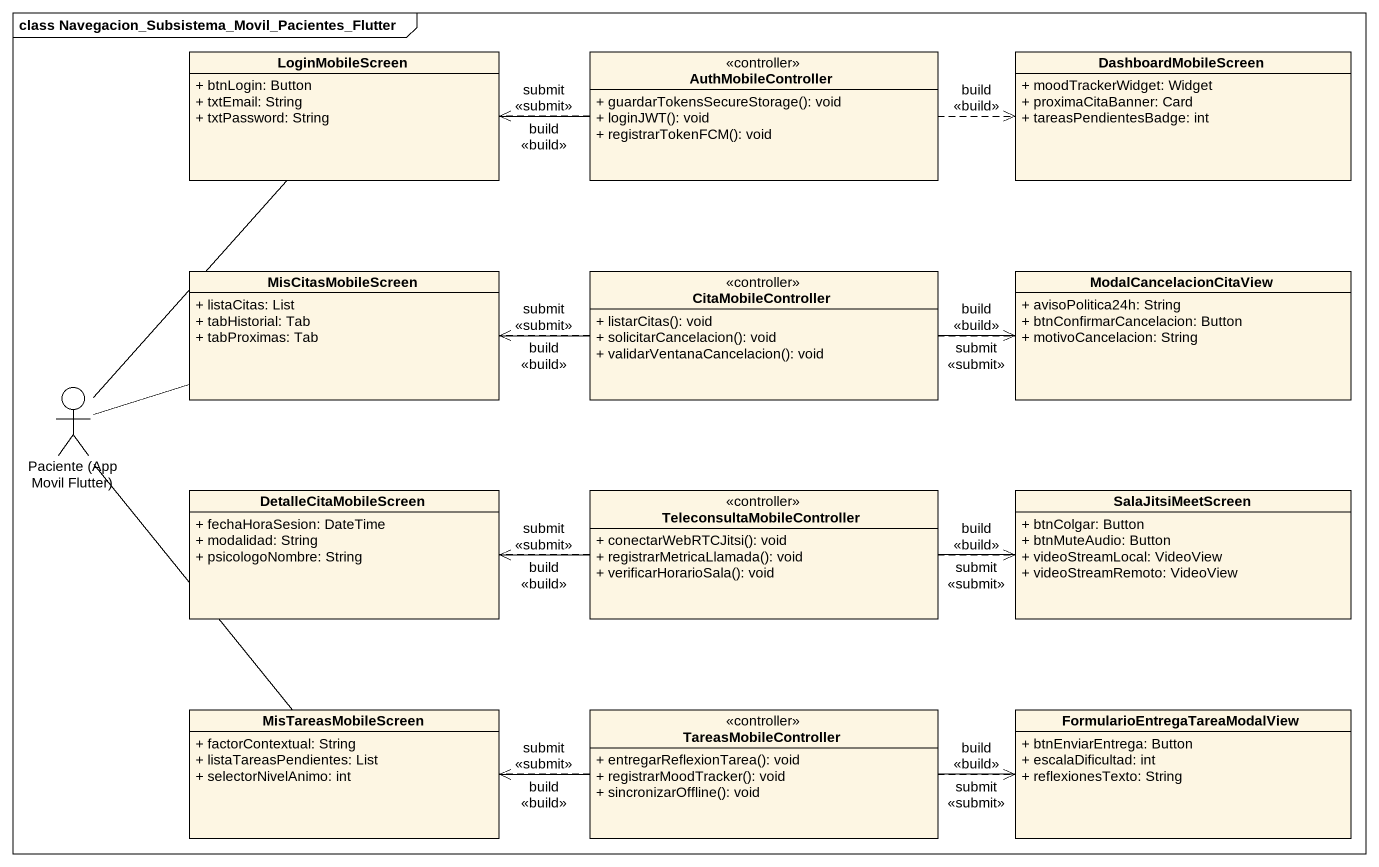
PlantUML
@startuml
mainframe class Navegacion_Subsistema_Movil_Pacientes_Flutter
allowmixing
hide circle
hide empty members
skinparam classAttributeIconSize 0
class LoginMobileScreen {
  + btnLogin: Button
  + txtEmail: String
  + txtPassword: String
}
class AuthMobileController <<controller>> {
  + guardarTokensSecureStorage(): void
  + loginJWT(): void
  + registrarTokenFCM(): void
}
class DashboardMobileScreen {
  + moodTrackerWidget: Widget
  + proximaCitaBanner: Card
  + tareasPendientesBadge: int
}
class MisCitasMobileScreen {
  + listaCitas: List
  + tabHistorial: Tab
  + tabProximas: Tab
}
class CitaMobileController <<controller>> {
  + listarCitas(): void
  + solicitarCancelacion(): void
  + validarVentanaCancelacion(): void
}
class ModalCancelacionCitaView {
  + avisoPolitica24h: String
  + btnConfirmarCancelacion: Button
  + motivoCancelacion: String
}
actor "Paciente (App Movil Flutter)" as Paciente_App_Movil_Flutter
class DetalleCitaMobileScreen {
  + fechaHoraSesion: DateTime
  + modalidad: String
  + psicologoNombre: String
}
class TeleconsultaMobileController <<controller>> {
  + conectarWebRTCJitsi(): void
  + registrarMetricaLlamada(): void
  + verificarHorarioSala(): void
}
class SalaJitsiMeetScreen {
  + btnColgar: Button
  + btnMuteAudio: Button
  + videoStreamLocal: VideoView
  + videoStreamRemoto: VideoView
}
class MisTareasMobileScreen {
  + factorContextual: String
  + listaTareasPendientes: List
  + selectorNivelAnimo: int
}
class TareasMobileController <<controller>> {
  + entregarReflexionTarea(): void
  + registrarMoodTracker(): void
  + sincronizarOffline(): void
}
class "FormularioEntregaTareaModalView" as FormularioEntregaTareaModalV {
  + btnEnviarEntrega: Button
  + escalaDificultad: int
  + reflexionesTexto: String
}
LoginMobileScreen -right- AuthMobileController : submit\n<<submit>>
AuthMobileController .left.> LoginMobileScreen : build\n<<build>>
AuthMobileController .right.> DashboardMobileScreen : build\n<<build>>
MisCitasMobileScreen -right- CitaMobileController : submit\n<<submit>>
CitaMobileController .left.> MisCitasMobileScreen : build\n<<build>>
CitaMobileController .right.> ModalCancelacionCitaView : build\n<<build>>
ModalCancelacionCitaView -left- CitaMobileController : submit\n<<submit>>
Paciente_App_Movil_Flutter -up- LoginMobileScreen
Paciente_App_Movil_Flutter -right- MisCitasMobileScreen
Paciente_App_Movil_Flutter -- MisTareasMobileScreen
DetalleCitaMobileScreen -right- TeleconsultaMobileController : submit\n<<submit>>
TeleconsultaMobileController .left.> DetalleCitaMobileScreen : build\n<<build>>
TeleconsultaMobileController .right.> SalaJitsiMeetScreen : build\n<<build>>
SalaJitsiMeetScreen -left- TeleconsultaMobileController : submit\n<<submit>>
MisTareasMobileScreen -right- TareasMobileController : submit\n<<submit>>
TareasMobileController .left.> MisTareasMobileScreen : build\n<<build>>
TareasMobileController .right.> FormularioEntregaTareaModalV : build\n<<build>>
FormularioEntregaTareaModalV -left- TareasMobileController : submit\n<<submit>>
@enduml
